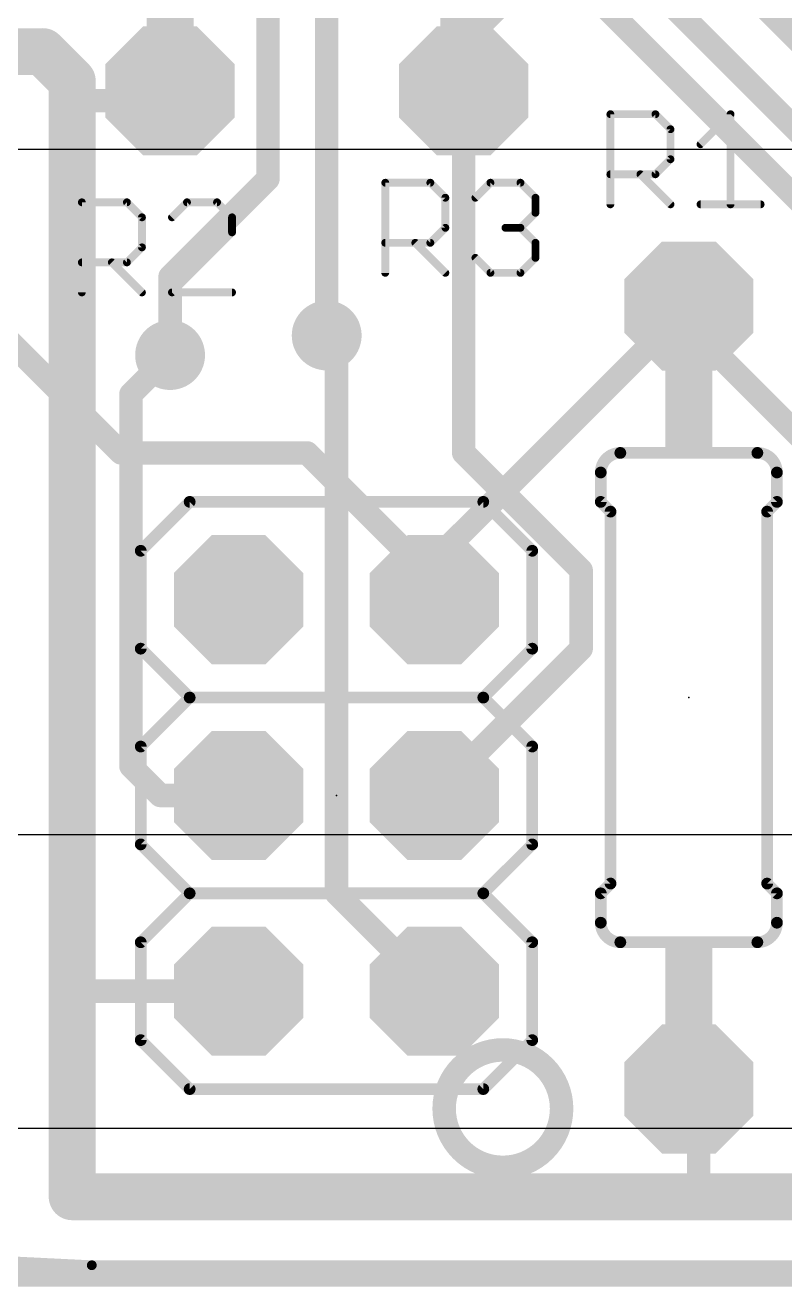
# Model space of a CAD drawing. Extents: x -0.4 to 91.5, y -0.3 to 57.4.
# Drawn here: x 11.84 to 21.69, y -0.28 to 16.09 of the extents above; entities that cross this region are included whole.
import ezdxf

# ---------------------------------------------------------------- set-up
doc = ezdxf.new("R2010")
doc.units = 0
for name, color, linetype in [('1', 12, 'CONTINUOUS'), ('16', 132, 'CONTINUOUS'), ('17', 110, 'CONTINUOUS'), ('18', 110, 'CONTINUOUS'), ('20', 53, 'CONTINUOUS'), ('21', 253, 'CONTINUOUS'), ('22', 253, 'CONTINUOUS'), ('23', 53, 'CONTINUOUS'), ('51', 253, 'CONTINUOUS')]:
    doc.layers.add(name, color=color, linetype=linetype)

# ---------------------------------------------------------------- blocks, each defined once
blk = doc.blocks.new('RECT')
blk.add_solid([(-0.5, -0.5), (0.5, -0.5), (-0.5, 0.5), (0.5, 0.5)])
blk = doc.blocks.new('OCTAGONP')
at = {"const_width": 0.5}
blk.add_lwpolyline([(-0.25, -0.1036), (-0.25, 0.1036), (-0.1036, 0.25), (0.1036, 0.25), (0.25, 0.1036), (0.25, -0.1036), (0.1036, -0.25), (-0.1036, -0.25), (-0.25, -0.1036), (-0.25, 0.1036)], dxfattribs=at)
blk = doc.blocks.new('ROUNDP')
at = {"const_width": 0.5}
blk.add_lwpolyline([(0, -0.25, 1), (0, 0.25, 1), (0, -0.25)], format="xyb", dxfattribs=at)
blk = doc.blocks.new('ROUNDV')
at = {"const_width": 0.5}
blk.add_lwpolyline([(0, -0.25, 1), (0, 0.25, 1), (0, -0.25)], format="xyb", dxfattribs=at)

msp = doc.modelspace()

# ---------------------------------------------------------------- linework, layer by layer
at = {"layer": '1'}
for points, const_width in [([(17.526, 15.875), (20.574, 18.923)], 0.3048), ([(13.716, 15.24), (13.716, 17.145)], 0.6096), ([(14.986, 14.097), (14.986, 17.145)], 0.3048), ([(15.748, 12.065), (15.748, 16.891)], 0.3048), ([(17.526, 15.24), (17.526, 15.875)], 0.3048), ([(17.526, 10.541), (17.526, 15.24)], 0.3048), ([(13.716, 12.827), (14.986, 14.097)], 0.3048), ([(13.716, 11.811), (13.716, 12.827)], 0.3048), ([(11.557, 12.065), (13.081, 10.541)], 0.3048), ([(13.081, 10.541), (15.494, 10.541)], 0.3048), ([(15.494, 10.541), (17.272, 8.763)], 0.3048), ([(19.05, 9.017), (17.526, 10.541)], 0.3048), ([(19.05, 8.001), (19.05, 9.017)], 0.3048), ([(17.018, 8.763), (16.764, 8.763)], 0.3048), ([(17.145, 8.636), (17.018, 8.763)], 0.3048), ([(17.272, 8.763), (17.145, 8.636)], 0.3048), ([(17.145, 6.096), (19.05, 8.001)], 0.3048), ([(-0.254, -0.127), (34.036, -0.127)], 0.3048)]:
    msp.add_lwpolyline(points, dxfattribs=dict(at, const_width=const_width))
for points, const_width in [([(17.6022, 15.875, 1), (17.4498, 15.875)], 0.1524), ([(17.4721, 15.9289, 1), (17.5799, 15.8211)], 0.1524), ([(13.5636, 15.24, 1), (13.8684, 15.24)], 0.3048), ([(17.6022, 15.24, 1), (17.4498, 15.24)], 0.1524), ([(17.4498, 15.24, 1), (17.6022, 15.24)], 0.1524), ([(15.0399, 14.0431, 1), (14.9321, 14.1509)], 0.1524), ([(14.9098, 14.097, 1), (15.0622, 14.097)], 0.1524), ([(13.7922, 12.827, 1), (13.6398, 12.827)], 0.1524), ([(13.6621, 12.8809, 1), (13.7699, 12.7731)], 0.1524), ([(15.6718, 12.065, 1), (15.8242, 12.065)], 0.1524), ([(13.6398, 11.811, 1), (13.7922, 11.811)], 0.1524), ([(13.081, 10.6172, 1), (13.081, 10.4648)], 0.1524), ([(13.0271, 10.4871, 1), (13.1349, 10.5949)], 0.1524), ([(15.5479, 10.5949, 1), (15.4401, 10.4871)], 0.1524), ([(15.494, 10.4648, 1), (15.494, 10.6172)], 0.1524), ([(17.5799, 10.5949, 1), (17.4721, 10.4871)], 0.1524), ([(17.4498, 10.541, 1), (17.6022, 10.541)], 0.1524), ([(19.1262, 9.017, 1), (18.9738, 9.017)], 0.1524), ([(18.9961, 8.9631, 1), (19.1039, 9.0709)], 0.1524), ([(16.764, 8.8392, 1), (16.764, 8.6868)], 0.1524), ([(17.0719, 8.8169, 1), (16.9641, 8.7091)], 0.1524), ([(17.018, 8.6868, 1), (17.018, 8.8392)], 0.1524), ([(17.3259, 8.7091, 1), (17.2181, 8.8169)], 0.1524), ([(17.2181, 8.7091, 1), (17.3259, 8.8169)], 0.1524), ([(17.0911, 8.6899, 1), (17.1989, 8.5821)], 0.1524), ([(17.0911, 8.5821, 1), (17.1989, 8.6899)], 0.1524), ([(18.9738, 8.001, 1), (19.1262, 8.001)], 0.1524), ([(19.1039, 7.9471, 1), (18.9961, 8.0549)], 0.1524), ([(17.0911, 6.1499, 1), (17.1989, 6.0421)], 0.1524)]:
    msp.add_lwpolyline(points, format="xyb", dxfattribs=dict(at, const_width=const_width))
at = {"layer": '16'}
for points, const_width in [([(22.606, 15.367), (19.05, 18.923)], 0.6096), ([(18.796, 17.78), (22.225, 14.351)], 0.3048), ([(18.669, 17.018), (22.479, 13.208)], 0.3048), ([(12.065, 15.748), (8.763, 15.748)], 0.6096), ([(12.446, 15.367), (12.065, 15.748)], 0.6096), ([(12.446, 15.113), (12.446, 15.367)], 0.6096), ([(12.446, 3.683), (12.446, 15.113)], 0.6096), ([(13.589, 15.113), (13.716, 15.24)], 0.3048), ([(12.446, 15.113), (13.589, 15.113)], 0.3048), ([(17.272, 9.271), (20.447, 12.446)], 0.3048), ([(20.447, 12.446), (20.574, 12.319)], 0.3048), ([(20.574, 12.319), (20.574, 12.065)], 0.3048), ([(15.875, 12.065), (15.748, 12.065)], 0.3048), ([(15.875, 4.826), (15.875, 12.065)], 0.3048), ([(20.574, 12.065), (24.638, 8.001)], 0.3048), ([(13.208, 11.303), (13.716, 11.811)], 0.3048), ([(13.208, 6.477), (13.208, 11.303)], 0.3048), ([(17.272, 8.509), (17.272, 9.271)], 0.3048), ([(17.145, 8.636), (17.272, 8.509)], 0.3048), ([(13.589, 6.096), (13.208, 6.477)], 0.3048), ([(14.605, 6.096), (13.589, 6.096)], 0.3048), ([(17.145, 3.556), (15.875, 4.826)], 0.3048), ([(12.446, 0.889), (12.446, 3.683)], 0.6096), ([(12.446, 3.683), (12.446, 3.556)], 0.3048), ([(12.446, 3.556), (14.605, 3.556)], 0.3048), ([(20.574, 2.159), (20.447, 2.286)], 0.3048), ([(20.574, 0.889), (20.574, 2.159)], 0.3048), ([(12.446, 0.889), (20.574, 0.889)], 0.6096), ([(20.574, 0.889), (22.352, 0.889)], 0.6096)]:
    msp.add_lwpolyline(points, dxfattribs=dict(at, const_width=const_width))
for points, const_width in [([(12.1728, 15.8558, 1), (11.9572, 15.6402)], 0.3048), ([(12.065, 15.5956, 1), (12.065, 15.9004)], 0.3048), ([(12.5984, 15.367, 1), (12.2936, 15.367)], 0.3048), ([(12.3382, 15.2592, 1), (12.5538, 15.4748)], 0.3048), ([(12.5984, 15.113, 1), (12.2936, 15.113)], 0.3048), ([(13.7699, 15.1861, 1), (13.6621, 15.2939)], 0.1524), ([(12.2936, 15.113, 1), (12.5984, 15.113)], 0.3048), ([(12.446, 15.1892, 1), (12.446, 15.0368)], 0.1524), ([(13.5351, 15.1669, 1), (13.6429, 15.0591)], 0.1524), ([(13.589, 15.0368, 1), (13.589, 15.1892)], 0.1524), ([(20.5009, 12.4999, 1), (20.3931, 12.3921)], 0.1524), ([(20.5009, 12.3921, 1), (20.3931, 12.4999)], 0.1524), ([(20.6502, 12.319, 1), (20.4978, 12.319)], 0.1524), ([(20.5201, 12.2651, 1), (20.6279, 12.3729)], 0.1524), ([(15.748, 12.1412, 1), (15.748, 11.9888)], 0.1524), ([(15.9512, 12.065, 1), (15.7988, 12.065)], 0.1524), ([(15.875, 11.9888, 1), (15.875, 12.1412)], 0.1524), ([(20.6279, 12.1189, 1), (20.5201, 12.0111)], 0.1524), ([(20.4978, 12.065, 1), (20.6502, 12.065)], 0.1524), ([(13.7699, 11.7571, 1), (13.6621, 11.8649)], 0.1524), ([(13.2842, 11.303, 1), (13.1318, 11.303)], 0.1524), ([(13.1541, 11.3569, 1), (13.2619, 11.2491)], 0.1524), ([(17.3482, 9.271, 1), (17.1958, 9.271)], 0.1524), ([(17.2181, 9.3249, 1), (17.3259, 9.2171)], 0.1524), ([(17.1989, 8.6899, 1), (17.0911, 8.5821)], 0.1524), ([(17.1958, 8.509, 1), (17.3482, 8.509)], 0.1524), ([(17.2181, 8.4551, 1), (17.3259, 8.5629)], 0.1524), ([(13.2619, 6.5309, 1), (13.1541, 6.4231)], 0.1524), ([(13.1318, 6.477, 1), (13.2842, 6.477)], 0.1524), ([(13.589, 6.1722, 1), (13.589, 6.0198)], 0.1524), ([(13.5351, 6.0421, 1), (13.6429, 6.1499)], 0.1524), ([(14.605, 6.0198, 1), (14.605, 6.1722)], 0.1524), ([(15.9289, 4.8799, 1), (15.8211, 4.7721)], 0.1524), ([(15.7988, 4.826, 1), (15.9512, 4.826)], 0.1524), ([(12.5984, 3.683, 1), (12.2936, 3.683)], 0.3048), ([(12.2936, 3.683, 1), (12.5984, 3.683)], 0.3048), ([(12.5222, 3.683, 1), (12.3698, 3.683)], 0.1524), ([(12.446, 3.6322, 1), (12.446, 3.4798)], 0.1524), ([(12.3698, 3.556, 1), (12.5222, 3.556)], 0.1524), ([(14.605, 3.4798, 1), (14.605, 3.6322)], 0.1524), ([(17.0911, 3.5021, 1), (17.1989, 3.6099)], 0.1524), ([(20.5009, 2.3399, 1), (20.3931, 2.2321)], 0.1524), ([(20.6502, 2.159, 1), (20.4978, 2.159)], 0.1524), ([(20.5201, 2.1051, 1), (20.6279, 2.2129)], 0.1524), ([(12.446, 1.0414, 1), (12.446, 0.7366)], 0.3048), ([(20.574, 1.0414, 1), (20.574, 0.7366)], 0.3048), ([(20.574, 0.7366, 1), (20.574, 1.0414)], 0.3048), ([(12.2936, 0.889, 1), (12.5984, 0.889)], 0.3048), ([(20.4978, 0.889, 1), (20.6502, 0.889)], 0.1524)]:
    msp.add_lwpolyline(points, format="xyb", dxfattribs=dict(at, const_width=const_width))
at = {"layer": '20'}
for points, const_width in [([(0, 12.7, 0.4142), (12.7, 0)], 0.127), ([(12.7, 0.0318, 1), (12.7, -0.0318)], 0.0635), ([(12.7, -0.0318, 1), (12.7, 0.0318)], 0.0635)]:
    msp.add_lwpolyline(points, format="xyb", dxfattribs=dict(at, const_width=const_width))
at = {"layer": '20', "const_width": 0.127}
msp.add_lwpolyline([(78.74, 0), (12.7, 0)], dxfattribs=at)
at = {"layer": '21'}
for points, const_width in [([(19.429, 13.7668), (19.429, 14.9362)], 0.1016), ([(19.429, 14.9362), (20.0137, 14.9362)], 0.1016), ([(20.0137, 14.9362), (20.2086, 14.7413)], 0.1016), ([(20.5984, 14.5464), (20.9882, 14.9362)], 0.1016), ([(20.9882, 14.9362), (20.9882, 13.7668)], 0.1016), ([(20.2086, 14.7413), (20.2086, 14.3515)], 0.1016), ([(20.2086, 14.3515), (20.0137, 14.1566)], 0.1016), ([(16.508, 12.8778), (16.508, 14.0472)], 0.1016), ([(16.508, 14.0472), (17.0927, 14.0472)], 0.1016), ([(17.0927, 14.0472), (17.2876, 13.8523)], 0.1016), ([(17.6774, 13.8523), (17.8723, 14.0472)], 0.1016), ([(17.8723, 14.0472), (18.2621, 14.0472)], 0.1016), ([(18.2621, 14.0472), (18.457, 13.8523)], 0.1016), ([(20.0137, 14.1566), (19.429, 14.1566)], 0.1016), ([(19.8188, 14.1566), (20.2086, 13.7668)], 0.1016), ([(12.571, 12.6238), (12.571, 13.7932)], 0.1016), ([(12.571, 13.7932), (13.1557, 13.7932)], 0.1016), ([(13.1557, 13.7932), (13.3506, 13.5983)], 0.1016), ([(13.9353, 13.7932), (13.7404, 13.5983)], 0.1016), ([(14.3251, 13.7932), (13.9353, 13.7932)], 0.1016), ([(14.52, 13.5983), (14.3251, 13.7932)], 0.1016), ([(17.2876, 13.8523), (17.2876, 13.4625)], 0.1016), ([(18.457, 13.8523), (18.457, 13.6574)], 0.1016), ([(20.5984, 13.7668), (21.378, 13.7668)], 0.1016), ([(13.3506, 13.5983), (13.3506, 13.2085)], 0.1016), ([(14.52, 13.4034), (14.52, 13.5983)], 0.1016), ([(18.457, 13.6574), (18.2621, 13.4625)], 0.1016), ([(13.7404, 12.6238), (14.52, 13.4034)], 0.1016), ([(17.2876, 13.4625), (17.0927, 13.2676)], 0.1016), ([(18.2621, 13.4625), (18.0672, 13.4625)], 0.1016), ([(18.2621, 13.4625), (18.457, 13.2676)], 0.1016), ([(17.0927, 13.2676), (16.508, 13.2676)], 0.1016), ([(16.8978, 13.2676), (17.2876, 12.8778)], 0.1016), ([(18.457, 13.2676), (18.457, 13.0727)], 0.1016), ([(13.3506, 13.2085), (13.1557, 13.0136)], 0.1016), ([(17.8723, 12.8778), (17.6774, 13.0727)], 0.1016), ([(18.457, 13.0727), (18.2621, 12.8778)], 0.1016), ([(13.1557, 13.0136), (12.571, 13.0136)], 0.1016), ([(12.9608, 13.0136), (13.3506, 12.6238)], 0.1016), ([(18.2621, 12.8778), (17.8723, 12.8778)], 0.1016), ([(14.52, 12.6238), (13.7404, 12.6238)], 0.1016), ([(21.336, 10.541), (19.558, 10.541)], 0.1524), ([(19.304, 10.287), (19.304, 9.906)], 0.1524), ([(21.59, 10.287), (21.59, 9.906)], 0.1524), ([(13.335, 9.271), (13.97, 9.906)], 0.1524), ([(13.97, 9.906), (17.78, 9.906)], 0.1524), ([(18.415, 9.271), (17.78, 9.906)], 0.1524), ([(19.431, 9.779), (19.304, 9.906)], 0.1524), ([(19.431, 9.779), (19.431, 4.953)], 0.1524), ([(21.463, 9.779), (21.59, 9.906)], 0.1524), ([(21.463, 9.779), (21.463, 4.953)], 0.1524), ([(13.335, 8.001), (13.335, 9.271)], 0.1524), ([(18.415, 8.001), (18.415, 9.271)], 0.1524), ([(13.97, 7.366), (13.335, 8.001)], 0.1524), ([(17.78, 7.366), (18.415, 8.001)], 0.1524), ([(13.335, 6.731), (13.97, 7.366)], 0.1524), ([(13.97, 7.366), (17.78, 7.366)], 0.1524), ([(18.415, 6.731), (17.78, 7.366)], 0.1524), ([(13.335, 5.461), (13.335, 6.731)], 0.1524), ([(18.415, 5.461), (18.415, 6.731)], 0.1524), ([(13.97, 4.826), (13.335, 5.461)], 0.1524), ([(17.78, 4.826), (18.415, 5.461)], 0.1524), ([(19.431, 4.953), (19.304, 4.826)], 0.1524), ([(21.463, 4.953), (21.59, 4.826)], 0.1524), ([(13.335, 4.191), (13.97, 4.826)], 0.1524), ([(13.97, 4.826), (17.78, 4.826)], 0.1524), ([(18.415, 4.191), (17.78, 4.826)], 0.1524), ([(19.304, 4.445), (19.304, 4.826)], 0.1524), ([(21.59, 4.445), (21.59, 4.826)], 0.1524), ([(13.335, 2.921), (13.335, 4.191)], 0.1524), ([(18.415, 2.921), (18.415, 4.191)], 0.1524), ([(21.336, 4.191), (19.558, 4.191)], 0.1524), ([(13.97, 2.286), (13.335, 2.921)], 0.1524), ([(17.78, 2.286), (18.415, 2.921)], 0.1524), ([(17.78, 2.286), (13.97, 2.286)], 0.1524)]:
    msp.add_lwpolyline(points, dxfattribs=dict(at, const_width=const_width))
for points, const_width in [([(19.4544, 14.9362, 1), (19.4036, 14.9362)], 0.0508), ([(19.429, 14.9616, 1), (19.429, 14.9108)], 0.0508), ([(20.0317, 14.9542, 1), (19.9957, 14.9182)], 0.0508), ([(20.0137, 14.9108, 1), (20.0137, 14.9616)], 0.0508), ([(21.0136, 14.9362, 1), (20.9628, 14.9362)], 0.0508), ([(21.0062, 14.9182, 1), (20.9702, 14.9542)], 0.0508), ([(20.234, 14.7413, 1), (20.1832, 14.7413)], 0.0508), ([(20.1906, 14.7233, 1), (20.2266, 14.7593)], 0.0508), ([(20.5804, 14.5644, 1), (20.6164, 14.5284)], 0.0508), ([(20.1832, 14.3515, 1), (20.234, 14.3515)], 0.0508), ([(20.2266, 14.3335, 1), (20.1906, 14.3695)], 0.0508), ([(16.5334, 14.0472, 1), (16.4826, 14.0472)], 0.0508), ([(16.508, 14.0726, 1), (16.508, 14.0218)], 0.0508), ([(17.1107, 14.0652, 1), (17.0747, 14.0292)], 0.0508), ([(17.0927, 14.0218, 1), (17.0927, 14.0726)], 0.0508), ([(17.8723, 14.0726, 1), (17.8723, 14.0218)], 0.0508), ([(17.8903, 14.0292, 1), (17.8543, 14.0652)], 0.0508), ([(18.2801, 14.0652, 1), (18.2441, 14.0292)], 0.0508), ([(18.2621, 14.0218, 1), (18.2621, 14.0726)], 0.0508), ([(19.429, 14.182, 1), (19.429, 14.1312)], 0.0508), ([(19.8368, 14.1746, 1), (19.8008, 14.1386)], 0.0508), ([(19.9957, 14.1746, 1), (20.0317, 14.1386)], 0.0508), ([(20.0137, 14.1312, 1), (20.0137, 14.182)], 0.0508), ([(12.5964, 13.7932, 1), (12.5456, 13.7932)], 0.0508), ([(12.571, 13.8186, 1), (12.571, 13.7678)], 0.0508), ([(13.1737, 13.8112, 1), (13.1377, 13.7752)], 0.0508), ([(13.1557, 13.7678, 1), (13.1557, 13.8186)], 0.0508), ([(13.9353, 13.8186, 1), (13.9353, 13.7678)], 0.0508), ([(13.9533, 13.7752, 1), (13.9173, 13.8112)], 0.0508), ([(14.3431, 13.8112, 1), (14.3071, 13.7752)], 0.0508), ([(14.3251, 13.7678, 1), (14.3251, 13.8186)], 0.0508), ([(17.313, 13.8523, 1), (17.2622, 13.8523)], 0.0508), ([(17.2696, 13.8343, 1), (17.3056, 13.8703)], 0.0508), ([(17.6594, 13.8703, 1), (17.6954, 13.8343)], 0.0508), ([(18.4824, 13.8523, 1), (18.4316, 13.8523)], 0.0508), ([(18.439, 13.8343, 1), (18.475, 13.8703)], 0.0508), ([(19.4036, 13.7668, 1), (19.4544, 13.7668)], 0.0508), ([(20.1906, 13.7488, 1), (20.2266, 13.7848)], 0.0508), ([(20.5984, 13.7922, 1), (20.5984, 13.7414)], 0.0508), ([(20.9628, 13.7668, 1), (21.0136, 13.7668)], 0.0508), ([(21.378, 13.7414, 1), (21.378, 13.7922)], 0.0508), ([(13.376, 13.5983, 1), (13.3252, 13.5983)], 0.0508), ([(13.3326, 13.5803, 1), (13.3686, 13.6163)], 0.0508), ([(13.7224, 13.6163, 1), (13.7584, 13.5803)], 0.0508), ([(14.5454, 13.5983, 1), (14.4946, 13.5983)], 0.0508), ([(14.502, 13.5803, 1), (14.538, 13.6163)], 0.0508), ([(18.4316, 13.6574, 1), (18.4824, 13.6574)], 0.0508), ([(18.475, 13.6394, 1), (18.439, 13.6754)], 0.0508), ([(14.4946, 13.4034, 1), (14.5454, 13.4034)], 0.0508), ([(14.538, 13.3854, 1), (14.502, 13.4214)], 0.0508), ([(17.2622, 13.4625, 1), (17.313, 13.4625)], 0.0508), ([(17.3056, 13.4445, 1), (17.2696, 13.4805)], 0.0508), ([(18.0672, 13.4879, 1), (18.0672, 13.4371)], 0.0508), ([(18.2801, 13.4805, 1), (18.2441, 13.4445)], 0.0508), ([(18.2441, 13.4805, 1), (18.2801, 13.4445)], 0.0508), ([(18.2621, 13.4371, 1), (18.2621, 13.4879)], 0.0508), ([(16.508, 13.293, 1), (16.508, 13.2422)], 0.0508), ([(16.9158, 13.2856, 1), (16.8798, 13.2496)], 0.0508), ([(17.0747, 13.2856, 1), (17.1107, 13.2496)], 0.0508), ([(17.0927, 13.2422, 1), (17.0927, 13.293)], 0.0508), ([(18.4824, 13.2676, 1), (18.4316, 13.2676)], 0.0508), ([(18.439, 13.2496, 1), (18.475, 13.2856)], 0.0508), ([(13.3252, 13.2085, 1), (13.376, 13.2085)], 0.0508), ([(13.3686, 13.1905, 1), (13.3326, 13.2265)], 0.0508), ([(17.6954, 13.0907, 1), (17.6594, 13.0547)], 0.0508), ([(18.4316, 13.0727, 1), (18.4824, 13.0727)], 0.0508), ([(18.475, 13.0547, 1), (18.439, 13.0907)], 0.0508), ([(12.571, 13.039, 1), (12.571, 12.9882)], 0.0508), ([(12.9788, 13.0316, 1), (12.9428, 12.9956)], 0.0508), ([(13.1377, 13.0316, 1), (13.1737, 12.9956)], 0.0508), ([(13.1557, 12.9882, 1), (13.1557, 13.039)], 0.0508), ([(16.4826, 12.8778, 1), (16.5334, 12.8778)], 0.0508), ([(17.2696, 12.8598, 1), (17.3056, 12.8958)], 0.0508), ([(17.8723, 12.9032, 1), (17.8723, 12.8524)], 0.0508), ([(17.8543, 12.8598, 1), (17.8903, 12.8958)], 0.0508), ([(18.2441, 12.8958, 1), (18.2801, 12.8598)], 0.0508), ([(18.2621, 12.8524, 1), (18.2621, 12.9032)], 0.0508), ([(12.5456, 12.6238, 1), (12.5964, 12.6238)], 0.0508), ([(13.3326, 12.6058, 1), (13.3686, 12.6418)], 0.0508), ([(13.7224, 12.6418, 1), (13.7584, 12.6058)], 0.0508), ([(13.7404, 12.6492, 1), (13.7404, 12.5984)], 0.0508), ([(14.52, 12.5984, 1), (14.52, 12.6492)], 0.0508), ([(19.558, 10.541, 0.4142), (19.304, 10.287)], 0.1524), ([(19.558, 10.5791, 1), (19.558, 10.5029)], 0.0762), ([(19.558, 10.5029, 1), (19.558, 10.5791)], 0.0762), ([(21.59, 10.287, 0.4142), (21.336, 10.541)], 0.1524), ([(21.336, 10.5791, 1), (21.336, 10.5029)], 0.0762), ([(21.336, 10.5029, 1), (21.336, 10.5791)], 0.0762), ([(19.3421, 10.287, 1), (19.2659, 10.287)], 0.0762), ([(19.2659, 10.287, 1), (19.3421, 10.287)], 0.0762), ([(21.6281, 10.287, 1), (21.5519, 10.287)], 0.0762), ([(21.5519, 10.287, 1), (21.6281, 10.287)], 0.0762), ([(13.97, 9.9441, 1), (13.97, 9.8679)], 0.0762), ([(13.9969, 9.8791, 1), (13.9431, 9.9329)], 0.0762), ([(17.8069, 9.9329, 1), (17.7531, 9.8791)], 0.0762), ([(17.78, 9.8679, 1), (17.78, 9.9441)], 0.0762), ([(19.2659, 9.906, 1), (19.3421, 9.906)], 0.0762), ([(19.3309, 9.9329, 1), (19.2771, 9.8791)], 0.0762), ([(19.4691, 9.779, 1), (19.3929, 9.779)], 0.0762), ([(19.4041, 9.7521, 1), (19.4579, 9.8059)], 0.0762), ([(21.5011, 9.779, 1), (21.4249, 9.779)], 0.0762), ([(21.4361, 9.8059, 1), (21.4899, 9.7521)], 0.0762), ([(21.5519, 9.906, 1), (21.6281, 9.906)], 0.0762), ([(21.6169, 9.8791, 1), (21.5631, 9.9329)], 0.0762), ([(13.3731, 9.271, 1), (13.2969, 9.271)], 0.0762), ([(13.3081, 9.2979, 1), (13.3619, 9.2441)], 0.0762), ([(18.4531, 9.271, 1), (18.3769, 9.271)], 0.0762), ([(18.3881, 9.2441, 1), (18.4419, 9.2979)], 0.0762), ([(13.2969, 8.001, 1), (13.3731, 8.001)], 0.0762), ([(13.3619, 8.0279, 1), (13.3081, 7.9741)], 0.0762), ([(18.3769, 8.001, 1), (18.4531, 8.001)], 0.0762), ([(18.4419, 7.9741, 1), (18.3881, 8.0279)], 0.0762), ([(13.97, 7.4041, 1), (13.97, 7.3279)], 0.0762), ([(13.9969, 7.3391, 1), (13.9431, 7.3929)], 0.0762), ([(13.9431, 7.3391, 1), (13.9969, 7.3929)], 0.0762), ([(17.8069, 7.3929, 1), (17.7531, 7.3391)], 0.0762), ([(17.7531, 7.3929, 1), (17.8069, 7.3391)], 0.0762), ([(17.78, 7.3279, 1), (17.78, 7.4041)], 0.0762), ([(13.3731, 6.731, 1), (13.2969, 6.731)], 0.0762), ([(13.3081, 6.7579, 1), (13.3619, 6.7041)], 0.0762), ([(18.4531, 6.731, 1), (18.3769, 6.731)], 0.0762), ([(18.3881, 6.7041, 1), (18.4419, 6.7579)], 0.0762), ([(13.2969, 5.461, 1), (13.3731, 5.461)], 0.0762), ([(13.3619, 5.4879, 1), (13.3081, 5.4341)], 0.0762), ([(18.3769, 5.461, 1), (18.4531, 5.461)], 0.0762), ([(18.4419, 5.4341, 1), (18.3881, 5.4879)], 0.0762), ([(19.3929, 4.953, 1), (19.4691, 4.953)], 0.0762), ([(19.4579, 4.9261, 1), (19.4041, 4.9799)], 0.0762), ([(21.4249, 4.953, 1), (21.5011, 4.953)], 0.0762), ([(21.4899, 4.9799, 1), (21.4361, 4.9261)], 0.0762), ([(13.97, 4.8641, 1), (13.97, 4.7879)], 0.0762), ([(13.9969, 4.7991, 1), (13.9431, 4.8529)], 0.0762), ([(13.9431, 4.7991, 1), (13.9969, 4.8529)], 0.0762), ([(17.8069, 4.8529, 1), (17.7531, 4.7991)], 0.0762), ([(17.7531, 4.8529, 1), (17.8069, 4.7991)], 0.0762), ([(17.78, 4.7879, 1), (17.78, 4.8641)], 0.0762), ([(19.3421, 4.826, 1), (19.2659, 4.826)], 0.0762), ([(19.2771, 4.8529, 1), (19.3309, 4.7991)], 0.0762), ([(21.6281, 4.826, 1), (21.5519, 4.826)], 0.0762), ([(21.5631, 4.7991, 1), (21.6169, 4.8529)], 0.0762), ([(19.304, 4.445, 0.4142), (19.558, 4.191)], 0.1524), ([(19.3421, 4.445, 1), (19.2659, 4.445)], 0.0762), ([(19.2659, 4.445, 1), (19.3421, 4.445)], 0.0762), ([(21.336, 4.191, 0.4142), (21.59, 4.445)], 0.1524), ([(21.6281, 4.445, 1), (21.5519, 4.445)], 0.0762), ([(21.5519, 4.445, 1), (21.6281, 4.445)], 0.0762), ([(13.3731, 4.191, 1), (13.2969, 4.191)], 0.0762), ([(18.4531, 4.191, 1), (18.3769, 4.191)], 0.0762), ([(19.558, 4.2291, 1), (19.558, 4.1529)], 0.0762), ([(19.558, 4.1529, 1), (19.558, 4.2291)], 0.0762), ([(21.336, 4.2291, 1), (21.336, 4.1529)], 0.0762), ([(21.336, 4.1529, 1), (21.336, 4.2291)], 0.0762), ([(13.3081, 4.2179, 1), (13.3619, 4.1641)], 0.0762), ([(18.3881, 4.1641, 1), (18.4419, 4.2179)], 0.0762), ([(13.2969, 2.921, 1), (13.3731, 2.921)], 0.0762), ([(13.3619, 2.9479, 1), (13.3081, 2.8941)], 0.0762), ([(18.3769, 2.921, 1), (18.4531, 2.921)], 0.0762), ([(18.4419, 2.8941, 1), (18.3881, 2.9479)], 0.0762), ([(18.034, 1.27, 1), (18.034, 2.794, 1), (18.034, 1.27)], 0.3048), ([(13.97, 2.3241, 1), (13.97, 2.2479)], 0.0762), ([(13.9431, 2.2591, 1), (13.9969, 2.3129)], 0.0762), ([(17.7531, 2.3129, 1), (17.8069, 2.2591)], 0.0762), ([(17.78, 2.2479, 1), (17.78, 2.3241)], 0.0762)]:
    msp.add_lwpolyline(points, format="xyb", dxfattribs=dict(at, const_width=const_width))
at = {"layer": '22'}
for p, q in [((23.876, 14.478), (9.906, 14.478)), ((9.906, 5.588), (23.876, 5.588)), ((11.684, 1.778), (77.724, 1.778))]:
    msp.add_line(p, q, dxfattribs=at)
at = {"layer": '23'}
for p in [(20.447, 7.366), (15.875, 6.096)]:
    msp.add_point(p, dxfattribs=at)
at = {"layer": '51', "const_width": 0.6096}
for points in [[(13.716, 15.24), (13.716, 16.256)], [(17.526, 15.24), (17.526, 16.256)], [(20.447, 12.446), (20.447, 11.43)], [(20.447, 2.286), (20.447, 3.302)]]:
    msp.add_lwpolyline(points, dxfattribs=at)
at = {"layer": '51', "const_width": 0.3048}
for points in [[(13.5636, 15.24, 1), (13.8684, 15.24)], [(17.3736, 15.24, 1), (17.6784, 15.24)], [(20.5994, 12.446, 1), (20.2946, 12.446)], [(20.2946, 11.43, 1), (20.5994, 11.43)], [(20.5994, 3.302, 1), (20.2946, 3.302)], [(20.2946, 2.286, 1), (20.5994, 2.286)]]:
    msp.add_lwpolyline(points, format="xyb", dxfattribs=at)

# ---------------------------------------------------------------- block references
at = {"layer": '17', "rotation": 90}
for name, p, xscale, yscale in [('OCTAGONP', (13.716, 15.24), 1.6764, 1.6764), ('OCTAGONP', (13.716, 15.24), 1.6764, 1.6764), ('OCTAGONP', (17.526, 15.24), 1.6764, 1.6764), ('OCTAGONP', (17.526, 15.24), 1.6764, 1.6764), ('ROUNDP', (13.716, 15.24), 1.3208, 1.3208), ('ROUNDP', (17.526, 15.24), 1.3208, 1.3208), ('OCTAGONP', (20.447, 12.446), 1.6764, 1.6764), ('OCTAGONP', (20.447, 12.446), 1.6764, 1.6764), ('ROUNDP', (20.447, 12.446), 1.3208, 1.3208), ('OCTAGONP', (14.605, 8.636), 1.6764, 1.6764), ('OCTAGONP', (14.605, 8.636), 1.6764, 1.6764), ('ROUNDP', (14.605, 8.636), 1.524, 1.524), ('OCTAGONP', (17.145, 8.636), 1.6764, 1.6764), ('OCTAGONP', (17.145, 8.636), 1.6764, 1.6764), ('ROUNDP', (17.145, 8.636), 1.524, 1.524), ('OCTAGONP', (14.605, 6.096), 1.6764, 1.6764), ('OCTAGONP', (14.605, 6.096), 1.6764, 1.6764), ('OCTAGONP', (17.145, 6.096), 1.6764, 1.6764), ('OCTAGONP', (17.145, 6.096), 1.6764, 1.6764), ('ROUNDP', (14.605, 6.096), 1.524, 1.524), ('ROUNDP', (17.145, 6.096), 1.524, 1.524), ('OCTAGONP', (14.605, 3.556), 1.6764, 1.6764), ('OCTAGONP', (14.605, 3.556), 1.6764, 1.6764), ('ROUNDP', (14.605, 3.556), 1.524, 1.524), ('OCTAGONP', (17.145, 3.556), 1.6764, 1.6764), ('OCTAGONP', (17.145, 3.556), 1.6764, 1.6764), ('ROUNDP', (17.145, 3.556), 1.524, 1.524), ('OCTAGONP', (20.447, 2.286), 1.6764, 1.6764), ('OCTAGONP', (20.447, 2.286), 1.6764, 1.6764), ('ROUNDP', (20.447, 2.286), 1.3208, 1.3208)]:
    msp.add_blockref(name, p, dxfattribs=dict(at, xscale=xscale, yscale=yscale))
at = {"layer": '18', "xscale": 0.9064, "yscale": 0.9064}
for p in [(15.748, 12.065), (15.748, 12.065), (13.716, 11.811), (13.716, 11.811)]:
    msp.add_blockref('ROUNDV', p, dxfattribs=at)
at = {"layer": '21', "xscale": 0.8636, "yscale": 0.6096, "rotation": 90}
for p in [(20.447, 10.9728), (20.447, 3.7592)]:
    msp.add_blockref('RECT', p, dxfattribs=at)
at = {"layer": '51', "xscale": 0.508, "yscale": 0.508, "rotation": 90}
for p in [(14.605, 8.636), (17.145, 8.636), (14.605, 6.096), (17.145, 6.096), (14.605, 3.556), (17.145, 3.556)]:
    msp.add_blockref('RECT', p, dxfattribs=at)

doc.saveas('drawing.dxf')
